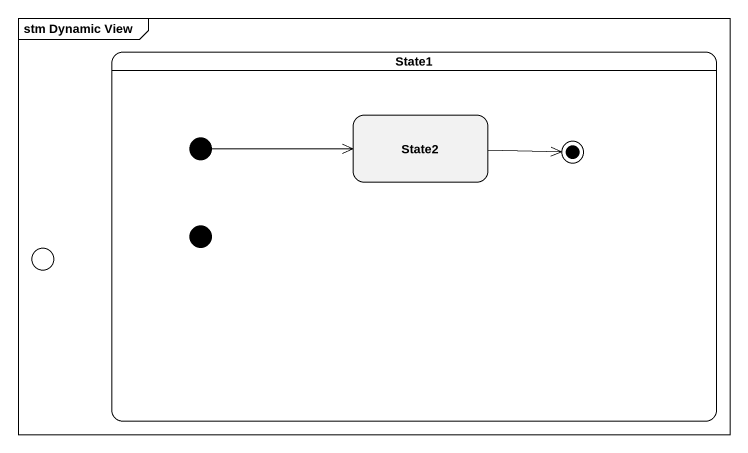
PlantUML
@startuml
mainframe stm Dynamic View
hide empty description
state State1 {
  state State2
  state initial1 <<start>>
  state initial2 <<start>>
  State2 -right-> [*]
}
state entry1 <<choice>>
initial1 -right-> State2
@enduml
